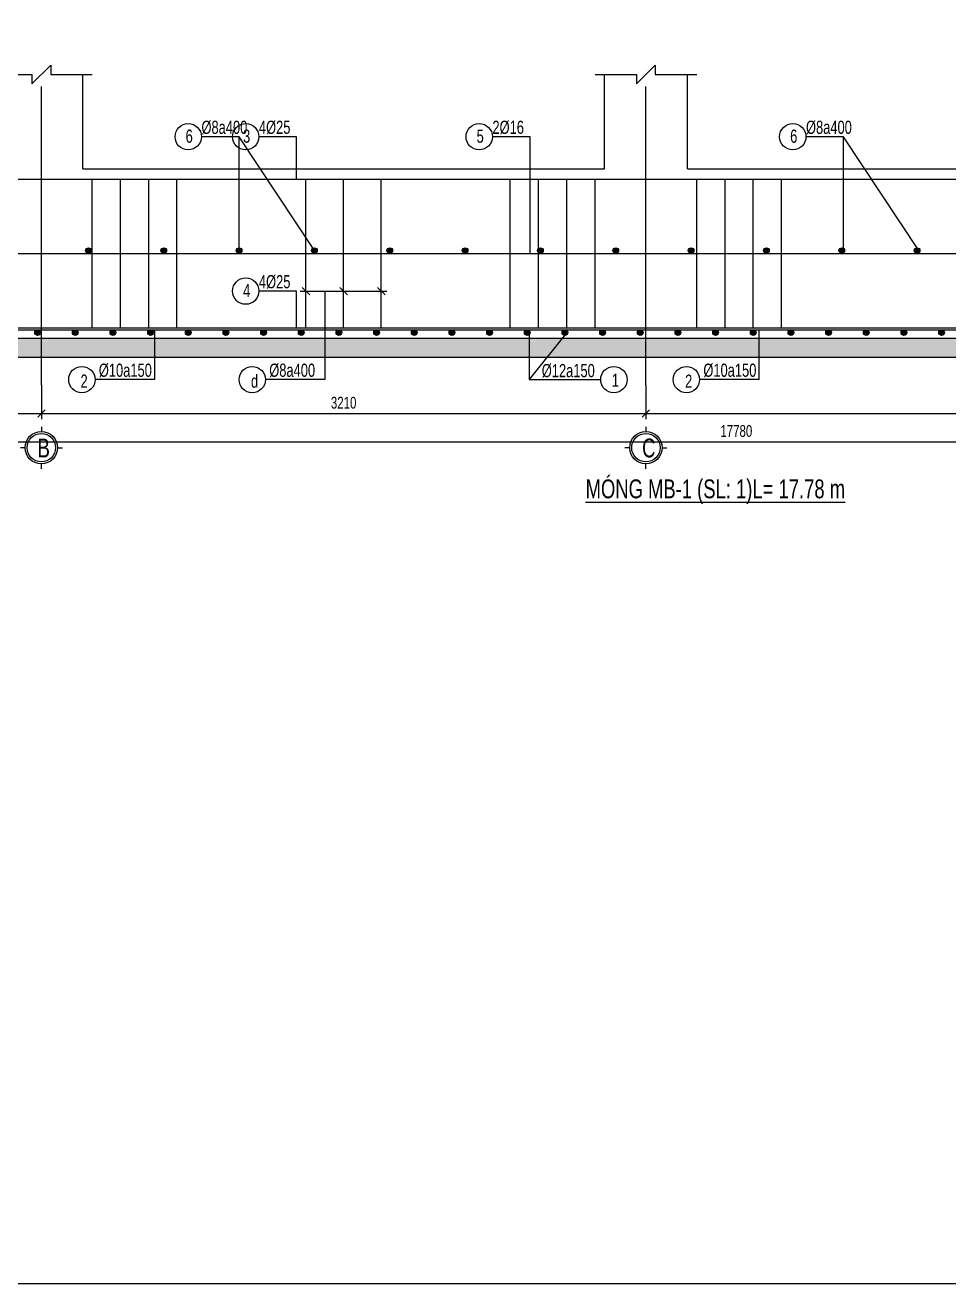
# Model space of a CAD drawing. Header units: inches. Extents: x 442278 to 842836, y -356313 to 59457.
# Drawn here: x 749604 to 754508, y -6372 to 312 of the extents above; entities that cross this region are included whole.
import ezdxf

# ---------------------------------------------------------------- set-up
doc = ezdxf.new("R2010")
doc.units = ezdxf.units.IN
doc.header["$LTSCALE"] = 250
doc.header["$MEASUREMENT"] = 0
doc.linetypes.add('HIDDEN', pattern=[9.525, 6.35, -3.175])
for name, color, linetype in [('LA.BT', 7, 'Continuous'), ('LA.DIM', 251, 'Continuous'), ('LA.DUT', 251, 'HIDDEN'), ('LA.KHAC', 252, 'Continuous'), ('LA.TC', 3, 'Continuous'), ('LA.TD', 30, 'Continuous'), ('LA.TEXT', 60, 'Continuous'), ('XDIT-MANH', 252, 'Continuous')]:
    doc.layers.add(name, color=color, linetype=linetype)
doc.styles.add('S.STEXT', font='arial.ttf', dxfattribs={"width": 0.7})
doc.styles.get("Standard").update_dxf_attribs({"font": 'arial.ttf'})
doc.dimstyles.new('S.DIM25', dxfattribs={"dimtxt": 62.5, "dimasz": 40, "dimexe": 30, "dimexo": 0, "dimgap": 25, "dimtad": 1, "dimdec": 0, "dimzin": 13, "dimdsep": 46, "dimtxsty": 'S.STEXT', "dimblk": 'ARCHTICK', "dimcen": 0, "dimdle": 25, "dimclrd": 251, "dimclre": 251, "dimclrt": 60, "dimadec": 0, "dimazin": 0, "dimtfac": 1, "dimtdec": 0, "dimtix": 1, "dimtmove": 2, "dimatfit": 3, "dimfxl": 1, "dimtolj": 1, "dimtzin": 13, "dimarcsym": 0})
doc.dimstyles.get("Standard").update_dxf_attribs({"dimtxt": 0.18, "dimasz": 0.18, "dimexe": 0.18, "dimexo": 0.0625, "dimgap": 0.09, "dimtad": 0, "dimtih": 1, "dimtoh": 1, "dimdec": 0, "dimzin": 0, "dimdsep": 46, "dimtxsty": 'Standard', "dimcen": 0.09, "dimadec": 8, "dimazin": 0, "dimtfac": 1, "dimtdec": 0, "dimtofl": 0, "dimtmove": 0, "dimatfit": 3, "dimfxl": 1, "dimtolj": 1, "dimtzin": 0, "dimarcsym": 0})
pattern_1 = [(50, (-524983.5074, -464989.659), (7.172601826, -0.62752135), [0.75, -8.25]), (355, (-524983.5074, -464989.659), (-1.387513336, 7.521921337), [0.6, -6.6]), (100.45144446, (-524982.91, -464989.711), (5.785088467, 6.89439991), [0.63740192, -7.01142112]), (46.1842, (-524983.507, -464987.659), (10.672413307, -1.65519281), [1.125, -12.375]), (96.6356355, (-524982.618, -464987.797), (9.34661946, 9.74118601), [0.95610342, -10.5171376]), (351.184164, (-524983.507, -464987.659), (9.34661945, 9.741186), [0.9, -9.90000001]), (21, (-524982.5074, -464988.159), (5.96907052, -4.026188907), [0.75, -8.25]), (326, (-524982.5074, -464988.159), (2.43315332, 7.25150045), [0.6, -6.6]), (71.45144474, (-524982.01, -464988.494), (8.402223767, 3.225311528), [0.6374019, -7.01142112]), (37.5, (-524983.5074, -464989.6588), (0.121598553, 3.3289385383), [0, -6.52, 0, -6.7, 0, -6.625]), (7.5, (-524983.5074, -464989.6588), (2.630695374, 3.944117119), [0, -3.82, 0, -6.37, 0, -2.525]), (327.5, (-524985.7374, -464989.6588), (5.3382243617, -0.2255487173), [0, -2.5, 0, -7.8, 0, -10.35]), (317.5, (-524986.7374, -464989.6588), (5.831861693, 1.001049823), [0, -3.25, 0, -5.18, 0, -7.35])]

# ---------------------------------------------------------------- blocks, each defined once
blk = doc.blocks.new('_ArchTick')
at = {"color": 0, "linetype": 'ByBlock', "const_width": 0.15}
blk.add_lwpolyline([(-0.5, -0.5), (0.5, 0.5)], dxfattribs=at)
blk = doc.blocks.new('*D1187')
at = {"layer": 'DEFPOINTS', "color": 0, "transparency": 16777216}
for p in [(744489.5, -1600.7), (762269.5, -1600.7), (762269.5, -1900.7)]:
    blk.add_point(p, dxfattribs=at)
at = {"layer": 'LA.DIM', "color": 251, "lineweight": -2, "transparency": 16777216}
for p, q in [((744489.5, -1600.7), (744489.5, -1930.7)), ((762269.5, -1600.7), (762269.5, -1930.7)), ((744464.5, -1900.7), (762294.5, -1900.7))]:
    blk.add_line(p, q, dxfattribs=at)
at = {"layer": 'LA.DIM', "color": 251, "lineweight": -2, "transparency": 16777216, "xscale": 40, "yscale": 40, "zscale": 40, "rotation": 180}
blk.add_blockref('_ArchTick', (744489.5, -1900.7), dxfattribs=at)
at = {"layer": 'LA.DIM', "color": 251, "lineweight": -2, "transparency": 16777216, "xscale": 40, "yscale": 40, "zscale": 40}
blk.add_blockref('_ArchTick', (762269.5, -1900.7), dxfattribs=at)
at = {"layer": 'LA.DIM', "color": 60, "transparency": 16777216, "insert": (753379.5, -1843.7), "char_height": 62.5, "attachment_point": 5, "style": 'S.STEXT'}
blk.add_mtext('\\A1;17780', dxfattribs=at)
blk = doc.blocks.new('*D1167')
at = {"layer": 'DEFPOINTS', "color": 0, "transparency": 16777216}
for p in [(744489.5, -1600.7), (749689.5, -1600.7), (749689.5, -1750.7)]:
    blk.add_point(p, dxfattribs=at)
at = {"layer": 'LA.DIM', "color": 251, "lineweight": -2, "transparency": 16777216}
for p, q in [((744489.5, -1600.7), (744489.5, -1780.7)), ((749689.5, -1600.7), (749689.5, -1780.7)), ((744464.5, -1750.7), (749714.5, -1750.7))]:
    blk.add_line(p, q, dxfattribs=at)
at = {"layer": 'LA.DIM', "color": 251, "lineweight": -2, "transparency": 16777216, "xscale": 40, "yscale": 40, "zscale": 40, "rotation": 180}
blk.add_blockref('_ArchTick', (744489.5, -1750.7), dxfattribs=at)
at = {"layer": 'LA.DIM', "color": 251, "lineweight": -2, "transparency": 16777216, "xscale": 40, "yscale": 40, "zscale": 40}
blk.add_blockref('_ArchTick', (749689.5, -1750.7), dxfattribs=at)
at = {"layer": 'LA.DIM', "color": 60, "transparency": 16777216, "insert": (747089.5, -1693.7), "char_height": 62.5, "attachment_point": 5, "style": 'S.STEXT'}
blk.add_mtext('\\A1;5200', dxfattribs=at)
blk = doc.blocks.new('*D1168')
at = {"layer": 'DEFPOINTS', "color": 0, "transparency": 16777216}
for p in [(744489.5, -1600.7), (762269.5, -1600.7), (762269.5, -1900.7)]:
    blk.add_point(p, dxfattribs=at)
at = {"layer": 'LA.DIM', "color": 251, "lineweight": -2, "transparency": 16777216}
for p, q in [((744489.5, -1600.7), (744489.5, -1930.7)), ((762269.5, -1600.7), (762269.5, -1930.7)), ((744464.5, -1900.7), (762294.5, -1900.7))]:
    blk.add_line(p, q, dxfattribs=at)
at = {"layer": 'LA.DIM', "color": 251, "lineweight": -2, "transparency": 16777216, "xscale": 40, "yscale": 40, "zscale": 40, "rotation": 180}
blk.add_blockref('_ArchTick', (744489.5, -1900.7), dxfattribs=at)
at = {"layer": 'LA.DIM', "color": 251, "lineweight": -2, "transparency": 16777216, "xscale": 40, "yscale": 40, "zscale": 40}
blk.add_blockref('_ArchTick', (762269.5, -1900.7), dxfattribs=at)
at = {"layer": 'LA.DIM', "color": 60, "transparency": 16777216, "insert": (753379.5, -1843.7), "char_height": 62.5, "attachment_point": 5, "style": 'S.STEXT'}
blk.add_mtext('\\A1;17780', dxfattribs=at)
blk = doc.blocks.new('*D1190')
at = {"layer": 'DEFPOINTS', "color": 0, "transparency": 16777216}
for p in [(749689.5, -1600.7), (752899.5, -1600.7), (752899.5, -1750.7)]:
    blk.add_point(p, dxfattribs=at)
at = {"layer": 'LA.DIM', "color": 251, "lineweight": -2, "transparency": 16777216}
for p, q in [((749689.5, -1600.7), (749689.5, -1780.7)), ((752899.5, -1600.7), (752899.5, -1780.7)), ((749664.5, -1750.7), (752924.5, -1750.7))]:
    blk.add_line(p, q, dxfattribs=at)
at = {"layer": 'LA.DIM', "color": 251, "lineweight": -2, "transparency": 16777216, "xscale": 40, "yscale": 40, "zscale": 40, "rotation": 180}
blk.add_blockref('_ArchTick', (749689.5, -1750.7), dxfattribs=at)
at = {"layer": 'LA.DIM', "color": 251, "lineweight": -2, "transparency": 16777216, "xscale": 40, "yscale": 40, "zscale": 40}
blk.add_blockref('_ArchTick', (752899.5, -1750.7), dxfattribs=at)
at = {"layer": 'LA.DIM', "color": 60, "transparency": 16777216, "insert": (751294.5, -1693.7), "char_height": 62.5, "attachment_point": 5, "style": 'S.STEXT'}
blk.add_mtext('\\A1;3210', dxfattribs=at)
blk = doc.blocks.new('*D1191')
at = {"layer": 'DEFPOINTS', "color": 0, "transparency": 16777216}
for p in [(744489.5, -1600.7), (762269.5, -1600.7), (762269.5, -1900.7)]:
    blk.add_point(p, dxfattribs=at)
at = {"layer": 'LA.DIM', "color": 251, "lineweight": -2, "transparency": 16777216}
for p, q in [((744489.5, -1600.7), (744489.5, -1930.7)), ((762269.5, -1600.7), (762269.5, -1930.7)), ((744464.5, -1900.7), (762294.5, -1900.7))]:
    blk.add_line(p, q, dxfattribs=at)
at = {"layer": 'LA.DIM', "color": 251, "lineweight": -2, "transparency": 16777216, "xscale": 40, "yscale": 40, "zscale": 40, "rotation": 180}
blk.add_blockref('_ArchTick', (744489.5, -1900.7), dxfattribs=at)
at = {"layer": 'LA.DIM', "color": 251, "lineweight": -2, "transparency": 16777216, "xscale": 40, "yscale": 40, "zscale": 40}
blk.add_blockref('_ArchTick', (762269.5, -1900.7), dxfattribs=at)
at = {"layer": 'LA.DIM', "color": 60, "transparency": 16777216, "insert": (753379.5, -1843.7), "char_height": 62.5, "attachment_point": 5, "style": 'S.STEXT'}
blk.add_mtext('\\A1;17780', dxfattribs=at)
blk = doc.blocks.new('*D1188')
at = {"layer": 'DEFPOINTS', "color": 0, "transparency": 16777216}
for p in [(752899.5, -1600.7), (758059.5, -1600.7), (758059.5, -1750.7)]:
    blk.add_point(p, dxfattribs=at)
at = {"layer": 'LA.DIM', "color": 251, "lineweight": -2, "transparency": 16777216}
for p, q in [((752899.5, -1600.7), (752899.5, -1780.7)), ((758059.5, -1600.7), (758059.5, -1780.7)), ((752874.5, -1750.7), (758084.5, -1750.7))]:
    blk.add_line(p, q, dxfattribs=at)
at = {"layer": 'LA.DIM', "color": 251, "lineweight": -2, "transparency": 16777216, "xscale": 40, "yscale": 40, "zscale": 40, "rotation": 180}
blk.add_blockref('_ArchTick', (752899.5, -1750.7), dxfattribs=at)
at = {"layer": 'LA.DIM', "color": 251, "lineweight": -2, "transparency": 16777216, "xscale": 40, "yscale": 40, "zscale": 40}
blk.add_blockref('_ArchTick', (758059.5, -1750.7), dxfattribs=at)
at = {"layer": 'LA.DIM', "color": 60, "transparency": 16777216, "insert": (755479.5, -1693.7), "char_height": 62.5, "attachment_point": 5, "style": 'S.STEXT'}
blk.add_mtext('\\A1;5160', dxfattribs=at)
blk = doc.blocks.new('*D1189')
at = {"layer": 'DEFPOINTS', "color": 0, "transparency": 16777216}
for p in [(744489.5, -1600.7), (762269.5, -1600.7), (762269.5, -1900.7)]:
    blk.add_point(p, dxfattribs=at)
at = {"layer": 'LA.DIM', "color": 251, "lineweight": -2, "transparency": 16777216}
for p, q in [((744489.5, -1600.7), (744489.5, -1930.7)), ((762269.5, -1600.7), (762269.5, -1930.7)), ((744464.5, -1900.7), (762294.5, -1900.7))]:
    blk.add_line(p, q, dxfattribs=at)
at = {"layer": 'LA.DIM', "color": 251, "lineweight": -2, "transparency": 16777216, "xscale": 40, "yscale": 40, "zscale": 40, "rotation": 180}
blk.add_blockref('_ArchTick', (744489.5, -1900.7), dxfattribs=at)
at = {"layer": 'LA.DIM', "color": 251, "lineweight": -2, "transparency": 16777216, "xscale": 40, "yscale": 40, "zscale": 40}
blk.add_blockref('_ArchTick', (762269.5, -1900.7), dxfattribs=at)
at = {"layer": 'LA.DIM', "color": 60, "transparency": 16777216, "insert": (753379.5, -1843.7), "char_height": 62.5, "attachment_point": 5, "style": 'S.STEXT'}
blk.add_mtext('\\A1;17780', dxfattribs=at)
blk = doc.blocks.new('*D1200')
at = {"layer": 'DEFPOINTS', "color": 0, "transparency": 16777216}
for p in [(744489.5, -1600.7), (762269.5, -1600.7), (762269.5, -1900.7)]:
    blk.add_point(p, dxfattribs=at)
at = {"layer": 'LA.DIM', "color": 251, "lineweight": -2, "transparency": 16777216}
for p, q in [((744489.5, -1600.7), (744489.5, -1930.7)), ((762269.5, -1600.7), (762269.5, -1930.7)), ((744464.5, -1900.7), (762294.5, -1900.7))]:
    blk.add_line(p, q, dxfattribs=at)
at = {"layer": 'LA.DIM', "color": 251, "lineweight": -2, "transparency": 16777216, "xscale": 40, "yscale": 40, "zscale": 40, "rotation": 180}
blk.add_blockref('_ArchTick', (744489.5, -1900.7), dxfattribs=at)
at = {"layer": 'LA.DIM', "color": 251, "lineweight": -2, "transparency": 16777216, "xscale": 40, "yscale": 40, "zscale": 40}
blk.add_blockref('_ArchTick', (762269.5, -1900.7), dxfattribs=at)
at = {"layer": 'LA.DIM', "color": 60, "transparency": 16777216, "insert": (753379.5, -1843.7), "char_height": 62.5, "attachment_point": 5, "style": 'S.STEXT'}
blk.add_mtext('\\A1;17780', dxfattribs=at)

msp = doc.modelspace()

# ---------------------------------------------------------------- hatches: boundary and pattern name
at = {"layer": 'LA.DIM'}
h = msp.add_hatch(dxfattribs=at)
h.set_pattern_fill('AR-CONC', color=256, style=0)
h.set_pattern_definition(pattern_1)
h.paths.add_polyline_path([(743689.49, -1350.66), (763069.49, -1350.66), (763069.49, -1450.66), (743689.49, -1450.66)], flags=16)
h = msp.add_hatch(dxfattribs=at)
h.set_pattern_fill('AR-CONC', color=256, style=0)
h.set_pattern_definition(pattern_1)
h.paths.add_polyline_path([(743689.49, -1350.66), (763069.49, -1350.66), (763069.49, -1450.66), (743689.49, -1450.66)], flags=16)
h = msp.add_hatch(dxfattribs=at)
h.set_pattern_fill('AR-CONC', color=256, style=0)
h.set_pattern_definition(pattern_1)
h.paths.add_polyline_path([(743689.49, -1350.66), (763069.49, -1350.66), (763069.49, -1450.66), (743689.49, -1450.66)], flags=16)
h = msp.add_hatch(dxfattribs=at)
h.set_pattern_fill('AR-CONC', color=256, style=0)
h.set_pattern_definition(pattern_1)
h.paths.add_polyline_path([(743689.49, -1350.66), (763069.49, -1350.66), (763069.49, -1450.66), (743689.49, -1450.66)], flags=16)
h = msp.add_hatch(dxfattribs=at)
h.set_pattern_fill('AR-CONC', color=256, style=0)
h.set_pattern_definition(pattern_1)
h.paths.add_polyline_path([(743689.49, -1350.66), (763069.49, -1350.66), (763069.49, -1450.66), (743689.49, -1450.66)], flags=16)
at = {"layer": 'LA.KHAC'}
h = msp.add_hatch(color=256, dxfattribs=at)
edge = h.paths.add_edge_path(flags=16)
edge.add_arc((749939.49, -885.66), 15, 0, 360)
h = msp.add_hatch(color=256, dxfattribs=at)
edge = h.paths.add_edge_path(flags=16)
edge.add_arc((750339.49, -885.66), 15, 0, 360)
h = msp.add_hatch(color=256, dxfattribs=at)
edge = h.paths.add_edge_path(flags=16)
edge.add_arc((750739.49, -885.66), 15, 0, 360)
h = msp.add_hatch(color=256, dxfattribs=at)
edge = h.paths.add_edge_path(flags=16)
edge.add_arc((751139.49, -885.66), 15, 0, 360)
h = msp.add_hatch(color=256, dxfattribs=at)
edge = h.paths.add_edge_path(flags=16)
edge.add_arc((751539.49, -885.66), 15, 0, 360)
h = msp.add_hatch(color=256, dxfattribs=at)
edge = h.paths.add_edge_path(flags=16)
edge.add_arc((751939.49, -885.66), 15, 0, 360)
h = msp.add_hatch(color=256, dxfattribs=at)
edge = h.paths.add_edge_path(flags=16)
edge.add_arc((752339.49, -885.66), 15, 0, 360)
h = msp.add_hatch(color=256, dxfattribs=at)
edge = h.paths.add_edge_path(flags=16)
edge.add_arc((752739.49, -885.66), 15, 0, 360)
h = msp.add_hatch(color=256, dxfattribs=at)
edge = h.paths.add_edge_path(flags=16)
edge.add_arc((753139.49, -885.66), 15, 0, 360)
h = msp.add_hatch(color=256, dxfattribs=at)
edge = h.paths.add_edge_path(flags=16)
edge.add_arc((753539.49, -885.66), 15, 0, 360)
h = msp.add_hatch(color=256, dxfattribs=at)
edge = h.paths.add_edge_path(flags=16)
edge.add_arc((753939.49, -885.66), 15, 0, 360)
h = msp.add_hatch(color=256, dxfattribs=at)
edge = h.paths.add_edge_path(flags=16)
edge.add_arc((754339.49, -885.66), 15, 0, 360)
h = msp.add_hatch(color=256, dxfattribs=at)
edge = h.paths.add_edge_path(flags=16)
edge.add_arc((749669.49, -1320.66), 15, 0, 360)
h = msp.add_hatch(color=256, dxfattribs=at)
edge = h.paths.add_edge_path(flags=16)
edge.add_arc((749669.49, -1320.66), 15, 0, 360)
h = msp.add_hatch(color=256, dxfattribs=at)
edge = h.paths.add_edge_path(flags=16)
edge.add_arc((749669.49, -1320.66), 15, 0, 360)
h = msp.add_hatch(color=256, dxfattribs=at)
edge = h.paths.add_edge_path(flags=16)
edge.add_arc((749669.49, -1320.66), 15, 0, 360)
h = msp.add_hatch(color=256, dxfattribs=at)
edge = h.paths.add_edge_path(flags=16)
edge.add_arc((749669.49, -1320.66), 15, 0, 360)
h = msp.add_hatch(color=256, dxfattribs=at)
edge = h.paths.add_edge_path(flags=16)
edge.add_arc((749869.49, -1320.66), 15, 0, 360)
h = msp.add_hatch(color=256, dxfattribs=at)
edge = h.paths.add_edge_path(flags=16)
edge.add_arc((749869.49, -1320.66), 15, 0, 360)
h = msp.add_hatch(color=256, dxfattribs=at)
edge = h.paths.add_edge_path(flags=16)
edge.add_arc((749869.49, -1320.66), 15, 0, 360)
h = msp.add_hatch(color=256, dxfattribs=at)
edge = h.paths.add_edge_path(flags=16)
edge.add_arc((749869.49, -1320.66), 15, 0, 360)
h = msp.add_hatch(color=256, dxfattribs=at)
edge = h.paths.add_edge_path(flags=16)
edge.add_arc((749869.49, -1320.66), 15, 0, 360)
h = msp.add_hatch(color=256, dxfattribs=at)
edge = h.paths.add_edge_path(flags=16)
edge.add_arc((750069.49, -1320.66), 15, 0, 360)
h = msp.add_hatch(color=256, dxfattribs=at)
edge = h.paths.add_edge_path(flags=16)
edge.add_arc((750069.49, -1320.66), 15, 0, 360)
h = msp.add_hatch(color=256, dxfattribs=at)
edge = h.paths.add_edge_path(flags=16)
edge.add_arc((750069.49, -1320.66), 15, 0, 360)
h = msp.add_hatch(color=256, dxfattribs=at)
edge = h.paths.add_edge_path(flags=16)
edge.add_arc((750069.49, -1320.66), 15, 0, 360)
h = msp.add_hatch(color=256, dxfattribs=at)
edge = h.paths.add_edge_path(flags=16)
edge.add_arc((750069.49, -1320.66), 15, 0, 360)
h = msp.add_hatch(color=256, dxfattribs=at)
edge = h.paths.add_edge_path(flags=16)
edge.add_arc((750269.49, -1320.66), 15, 0, 360)
h = msp.add_hatch(color=256, dxfattribs=at)
edge = h.paths.add_edge_path(flags=16)
edge.add_arc((750269.49, -1320.66), 15, 0, 360)
h = msp.add_hatch(color=256, dxfattribs=at)
edge = h.paths.add_edge_path(flags=16)
edge.add_arc((750269.49, -1320.66), 15, 0, 360)
h = msp.add_hatch(color=256, dxfattribs=at)
edge = h.paths.add_edge_path(flags=16)
edge.add_arc((750269.49, -1320.66), 15, 0, 360)
h = msp.add_hatch(color=256, dxfattribs=at)
edge = h.paths.add_edge_path(flags=16)
edge.add_arc((750269.49, -1320.66), 15, 0, 360)
h = msp.add_hatch(color=256, dxfattribs=at)
edge = h.paths.add_edge_path(flags=16)
edge.add_arc((750469.49, -1320.66), 15, 0, 360)
h = msp.add_hatch(color=256, dxfattribs=at)
edge = h.paths.add_edge_path(flags=16)
edge.add_arc((750469.49, -1320.66), 15, 0, 360)
h = msp.add_hatch(color=256, dxfattribs=at)
edge = h.paths.add_edge_path(flags=16)
edge.add_arc((750469.49, -1320.66), 15, 0, 360)
h = msp.add_hatch(color=256, dxfattribs=at)
edge = h.paths.add_edge_path(flags=16)
edge.add_arc((750469.49, -1320.66), 15, 0, 360)
h = msp.add_hatch(color=256, dxfattribs=at)
edge = h.paths.add_edge_path(flags=16)
edge.add_arc((750469.49, -1320.66), 15, 0, 360)
h = msp.add_hatch(color=256, dxfattribs=at)
edge = h.paths.add_edge_path(flags=16)
edge.add_arc((750669.49, -1320.66), 15, 0, 360)
h = msp.add_hatch(color=256, dxfattribs=at)
edge = h.paths.add_edge_path(flags=16)
edge.add_arc((750669.49, -1320.66), 15, 0, 360)
h = msp.add_hatch(color=256, dxfattribs=at)
edge = h.paths.add_edge_path(flags=16)
edge.add_arc((750669.49, -1320.66), 15, 0, 360)
h = msp.add_hatch(color=256, dxfattribs=at)
edge = h.paths.add_edge_path(flags=16)
edge.add_arc((750669.49, -1320.66), 15, 0, 360)
h = msp.add_hatch(color=256, dxfattribs=at)
edge = h.paths.add_edge_path(flags=16)
edge.add_arc((750669.49, -1320.66), 15, 0, 360)
h = msp.add_hatch(color=256, dxfattribs=at)
edge = h.paths.add_edge_path(flags=16)
edge.add_arc((750869.49, -1320.66), 15, 0, 360)
h = msp.add_hatch(color=256, dxfattribs=at)
edge = h.paths.add_edge_path(flags=16)
edge.add_arc((750869.49, -1320.66), 15, 0, 360)
h = msp.add_hatch(color=256, dxfattribs=at)
edge = h.paths.add_edge_path(flags=16)
edge.add_arc((750869.49, -1320.66), 15, 0, 360)
h = msp.add_hatch(color=256, dxfattribs=at)
edge = h.paths.add_edge_path(flags=16)
edge.add_arc((750869.49, -1320.66), 15, 0, 360)
h = msp.add_hatch(color=256, dxfattribs=at)
edge = h.paths.add_edge_path(flags=16)
edge.add_arc((750869.49, -1320.66), 15, 0, 360)
h = msp.add_hatch(color=256, dxfattribs=at)
edge = h.paths.add_edge_path(flags=16)
edge.add_arc((751069.49, -1320.66), 15, 0, 360)
h = msp.add_hatch(color=256, dxfattribs=at)
edge = h.paths.add_edge_path(flags=16)
edge.add_arc((751069.49, -1320.66), 15, 0, 360)
h = msp.add_hatch(color=256, dxfattribs=at)
edge = h.paths.add_edge_path(flags=16)
edge.add_arc((751069.49, -1320.66), 15, 0, 360)
h = msp.add_hatch(color=256, dxfattribs=at)
edge = h.paths.add_edge_path(flags=16)
edge.add_arc((751069.49, -1320.66), 15, 0, 360)
h = msp.add_hatch(color=256, dxfattribs=at)
edge = h.paths.add_edge_path(flags=16)
edge.add_arc((751069.49, -1320.66), 15, 0, 360)
h = msp.add_hatch(color=256, dxfattribs=at)
edge = h.paths.add_edge_path(flags=16)
edge.add_arc((751269.49, -1320.66), 15, 0, 360)
h = msp.add_hatch(color=256, dxfattribs=at)
edge = h.paths.add_edge_path(flags=16)
edge.add_arc((751269.49, -1320.66), 15, 0, 360)
h = msp.add_hatch(color=256, dxfattribs=at)
edge = h.paths.add_edge_path(flags=16)
edge.add_arc((751269.49, -1320.66), 15, 0, 360)
h = msp.add_hatch(color=256, dxfattribs=at)
edge = h.paths.add_edge_path(flags=16)
edge.add_arc((751269.49, -1320.66), 15, 0, 360)
h = msp.add_hatch(color=256, dxfattribs=at)
edge = h.paths.add_edge_path(flags=16)
edge.add_arc((751269.49, -1320.66), 15, 0, 360)
h = msp.add_hatch(color=256, dxfattribs=at)
edge = h.paths.add_edge_path(flags=16)
edge.add_arc((751469.49, -1320.66), 15, 0, 360)
h = msp.add_hatch(color=256, dxfattribs=at)
edge = h.paths.add_edge_path(flags=16)
edge.add_arc((751469.49, -1320.66), 15, 0, 360)
h = msp.add_hatch(color=256, dxfattribs=at)
edge = h.paths.add_edge_path(flags=16)
edge.add_arc((751469.49, -1320.66), 15, 0, 360)
h = msp.add_hatch(color=256, dxfattribs=at)
edge = h.paths.add_edge_path(flags=16)
edge.add_arc((751469.49, -1320.66), 15, 0, 360)
h = msp.add_hatch(color=256, dxfattribs=at)
edge = h.paths.add_edge_path(flags=16)
edge.add_arc((751469.49, -1320.66), 15, 0, 360)
h = msp.add_hatch(color=256, dxfattribs=at)
edge = h.paths.add_edge_path(flags=16)
edge.add_arc((751669.49, -1320.66), 15, 0, 360)
h = msp.add_hatch(color=256, dxfattribs=at)
edge = h.paths.add_edge_path(flags=16)
edge.add_arc((751669.49, -1320.66), 15, 0, 360)
h = msp.add_hatch(color=256, dxfattribs=at)
edge = h.paths.add_edge_path(flags=16)
edge.add_arc((751669.49, -1320.66), 15, 0, 360)
h = msp.add_hatch(color=256, dxfattribs=at)
edge = h.paths.add_edge_path(flags=16)
edge.add_arc((751669.49, -1320.66), 15, 0, 360)
h = msp.add_hatch(color=256, dxfattribs=at)
edge = h.paths.add_edge_path(flags=16)
edge.add_arc((751669.49, -1320.66), 15, 0, 360)
h = msp.add_hatch(color=256, dxfattribs=at)
edge = h.paths.add_edge_path(flags=16)
edge.add_arc((751869.49, -1320.66), 15, 0, 360)
h = msp.add_hatch(color=256, dxfattribs=at)
edge = h.paths.add_edge_path(flags=16)
edge.add_arc((751869.49, -1320.66), 15, 0, 360)
h = msp.add_hatch(color=256, dxfattribs=at)
edge = h.paths.add_edge_path(flags=16)
edge.add_arc((751869.49, -1320.66), 15, 0, 360)
h = msp.add_hatch(color=256, dxfattribs=at)
edge = h.paths.add_edge_path(flags=16)
edge.add_arc((751869.49, -1320.66), 15, 0, 360)
h = msp.add_hatch(color=256, dxfattribs=at)
edge = h.paths.add_edge_path(flags=16)
edge.add_arc((751869.49, -1320.66), 15, 0, 360)
h = msp.add_hatch(color=256, dxfattribs=at)
edge = h.paths.add_edge_path(flags=16)
edge.add_arc((752069.49, -1320.66), 15, 0, 360)
h = msp.add_hatch(color=256, dxfattribs=at)
edge = h.paths.add_edge_path(flags=16)
edge.add_arc((752069.49, -1320.66), 15, 0, 360)
h = msp.add_hatch(color=256, dxfattribs=at)
edge = h.paths.add_edge_path(flags=16)
edge.add_arc((752069.49, -1320.66), 15, 0, 360)
h = msp.add_hatch(color=256, dxfattribs=at)
edge = h.paths.add_edge_path(flags=16)
edge.add_arc((752069.49, -1320.66), 15, 0, 360)
h = msp.add_hatch(color=256, dxfattribs=at)
edge = h.paths.add_edge_path(flags=16)
edge.add_arc((752069.49, -1320.66), 15, 0, 360)
h = msp.add_hatch(color=256, dxfattribs=at)
edge = h.paths.add_edge_path(flags=16)
edge.add_arc((752269.49, -1320.66), 15, 0, 360)
h = msp.add_hatch(color=256, dxfattribs=at)
edge = h.paths.add_edge_path(flags=16)
edge.add_arc((752269.49, -1320.66), 15, 0, 360)
h = msp.add_hatch(color=256, dxfattribs=at)
edge = h.paths.add_edge_path(flags=16)
edge.add_arc((752269.49, -1320.66), 15, 0, 360)
h = msp.add_hatch(color=256, dxfattribs=at)
edge = h.paths.add_edge_path(flags=16)
edge.add_arc((752269.49, -1320.66), 15, 0, 360)
h = msp.add_hatch(color=256, dxfattribs=at)
edge = h.paths.add_edge_path(flags=16)
edge.add_arc((752269.49, -1320.66), 15, 0, 360)
h = msp.add_hatch(color=256, dxfattribs=at)
edge = h.paths.add_edge_path(flags=16)
edge.add_arc((752469.49, -1320.66), 15, 0, 360)
h = msp.add_hatch(color=256, dxfattribs=at)
edge = h.paths.add_edge_path(flags=16)
edge.add_arc((752469.49, -1320.66), 15, 0, 360)
h = msp.add_hatch(color=256, dxfattribs=at)
edge = h.paths.add_edge_path(flags=16)
edge.add_arc((752469.49, -1320.66), 15, 0, 360)
h = msp.add_hatch(color=256, dxfattribs=at)
edge = h.paths.add_edge_path(flags=16)
edge.add_arc((752469.49, -1320.66), 15, 0, 360)
h = msp.add_hatch(color=256, dxfattribs=at)
edge = h.paths.add_edge_path(flags=16)
edge.add_arc((752469.49, -1320.66), 15, 0, 360)
h = msp.add_hatch(color=256, dxfattribs=at)
edge = h.paths.add_edge_path(flags=16)
edge.add_arc((752669.49, -1320.66), 15, 0, 360)
h = msp.add_hatch(color=256, dxfattribs=at)
edge = h.paths.add_edge_path(flags=16)
edge.add_arc((752669.49, -1320.66), 15, 0, 360)
h = msp.add_hatch(color=256, dxfattribs=at)
edge = h.paths.add_edge_path(flags=16)
edge.add_arc((752669.49, -1320.66), 15, 0, 360)
h = msp.add_hatch(color=256, dxfattribs=at)
edge = h.paths.add_edge_path(flags=16)
edge.add_arc((752669.49, -1320.66), 15, 0, 360)
h = msp.add_hatch(color=256, dxfattribs=at)
edge = h.paths.add_edge_path(flags=16)
edge.add_arc((752669.49, -1320.66), 15, 0, 360)
h = msp.add_hatch(color=256, dxfattribs=at)
edge = h.paths.add_edge_path(flags=16)
edge.add_arc((752869.49, -1320.66), 15, 0, 360)
h = msp.add_hatch(color=256, dxfattribs=at)
edge = h.paths.add_edge_path(flags=16)
edge.add_arc((752869.49, -1320.66), 15, 0, 360)
h = msp.add_hatch(color=256, dxfattribs=at)
edge = h.paths.add_edge_path(flags=16)
edge.add_arc((752869.49, -1320.66), 15, 0, 360)
h = msp.add_hatch(color=256, dxfattribs=at)
edge = h.paths.add_edge_path(flags=16)
edge.add_arc((752869.49, -1320.66), 15, 0, 360)
h = msp.add_hatch(color=256, dxfattribs=at)
edge = h.paths.add_edge_path(flags=16)
edge.add_arc((752869.49, -1320.66), 15, 0, 360)
h = msp.add_hatch(color=256, dxfattribs=at)
edge = h.paths.add_edge_path(flags=16)
edge.add_arc((753069.49, -1320.66), 15, 0, 360)
h = msp.add_hatch(color=256, dxfattribs=at)
edge = h.paths.add_edge_path(flags=16)
edge.add_arc((753069.49, -1320.66), 15, 0, 360)
h = msp.add_hatch(color=256, dxfattribs=at)
edge = h.paths.add_edge_path(flags=16)
edge.add_arc((753069.49, -1320.66), 15, 0, 360)
h = msp.add_hatch(color=256, dxfattribs=at)
edge = h.paths.add_edge_path(flags=16)
edge.add_arc((753069.49, -1320.66), 15, 0, 360)
h = msp.add_hatch(color=256, dxfattribs=at)
edge = h.paths.add_edge_path(flags=16)
edge.add_arc((753069.49, -1320.66), 15, 0, 360)
h = msp.add_hatch(color=256, dxfattribs=at)
edge = h.paths.add_edge_path(flags=16)
edge.add_arc((753269.49, -1320.66), 15, 0, 360)
h = msp.add_hatch(color=256, dxfattribs=at)
edge = h.paths.add_edge_path(flags=16)
edge.add_arc((753269.49, -1320.66), 15, 0, 360)
h = msp.add_hatch(color=256, dxfattribs=at)
edge = h.paths.add_edge_path(flags=16)
edge.add_arc((753269.49, -1320.66), 15, 0, 360)
h = msp.add_hatch(color=256, dxfattribs=at)
edge = h.paths.add_edge_path(flags=16)
edge.add_arc((753269.49, -1320.66), 15, 0, 360)
h = msp.add_hatch(color=256, dxfattribs=at)
edge = h.paths.add_edge_path(flags=16)
edge.add_arc((753269.49, -1320.66), 15, 0, 360)
h = msp.add_hatch(color=256, dxfattribs=at)
edge = h.paths.add_edge_path(flags=16)
edge.add_arc((753469.49, -1320.66), 15, 0, 360)
h = msp.add_hatch(color=256, dxfattribs=at)
edge = h.paths.add_edge_path(flags=16)
edge.add_arc((753469.49, -1320.66), 15, 0, 360)
h = msp.add_hatch(color=256, dxfattribs=at)
edge = h.paths.add_edge_path(flags=16)
edge.add_arc((753469.49, -1320.66), 15, 0, 360)
h = msp.add_hatch(color=256, dxfattribs=at)
edge = h.paths.add_edge_path(flags=16)
edge.add_arc((753469.49, -1320.66), 15, 0, 360)
h = msp.add_hatch(color=256, dxfattribs=at)
edge = h.paths.add_edge_path(flags=16)
edge.add_arc((753469.49, -1320.66), 15, 0, 360)
h = msp.add_hatch(color=256, dxfattribs=at)
edge = h.paths.add_edge_path(flags=16)
edge.add_arc((753669.49, -1320.66), 15, 0, 360)
h = msp.add_hatch(color=256, dxfattribs=at)
edge = h.paths.add_edge_path(flags=16)
edge.add_arc((753669.49, -1320.66), 15, 0, 360)
h = msp.add_hatch(color=256, dxfattribs=at)
edge = h.paths.add_edge_path(flags=16)
edge.add_arc((753669.49, -1320.66), 15, 0, 360)
h = msp.add_hatch(color=256, dxfattribs=at)
edge = h.paths.add_edge_path(flags=16)
edge.add_arc((753669.49, -1320.66), 15, 0, 360)
h = msp.add_hatch(color=256, dxfattribs=at)
edge = h.paths.add_edge_path(flags=16)
edge.add_arc((753669.49, -1320.66), 15, 0, 360)
h = msp.add_hatch(color=256, dxfattribs=at)
edge = h.paths.add_edge_path(flags=16)
edge.add_arc((753869.49, -1320.66), 15, 0, 360)
h = msp.add_hatch(color=256, dxfattribs=at)
edge = h.paths.add_edge_path(flags=16)
edge.add_arc((753869.49, -1320.66), 15, 0, 360)
h = msp.add_hatch(color=256, dxfattribs=at)
edge = h.paths.add_edge_path(flags=16)
edge.add_arc((753869.49, -1320.66), 15, 0, 360)
h = msp.add_hatch(color=256, dxfattribs=at)
edge = h.paths.add_edge_path(flags=16)
edge.add_arc((753869.49, -1320.66), 15, 0, 360)
h = msp.add_hatch(color=256, dxfattribs=at)
edge = h.paths.add_edge_path(flags=16)
edge.add_arc((753869.49, -1320.66), 15, 0, 360)
h = msp.add_hatch(color=256, dxfattribs=at)
edge = h.paths.add_edge_path(flags=16)
edge.add_arc((754069.49, -1320.66), 15, 0, 360)
h = msp.add_hatch(color=256, dxfattribs=at)
edge = h.paths.add_edge_path(flags=16)
edge.add_arc((754069.49, -1320.66), 15, 0, 360)
h = msp.add_hatch(color=256, dxfattribs=at)
edge = h.paths.add_edge_path(flags=16)
edge.add_arc((754069.49, -1320.66), 15, 0, 360)
h = msp.add_hatch(color=256, dxfattribs=at)
edge = h.paths.add_edge_path(flags=16)
edge.add_arc((754069.49, -1320.66), 15, 0, 360)
h = msp.add_hatch(color=256, dxfattribs=at)
edge = h.paths.add_edge_path(flags=16)
edge.add_arc((754069.49, -1320.66), 15, 0, 360)
h = msp.add_hatch(color=256, dxfattribs=at)
edge = h.paths.add_edge_path(flags=16)
edge.add_arc((754269.49, -1320.66), 15, 0, 360)
h = msp.add_hatch(color=256, dxfattribs=at)
edge = h.paths.add_edge_path(flags=16)
edge.add_arc((754269.49, -1320.66), 15, 0, 360)
h = msp.add_hatch(color=256, dxfattribs=at)
edge = h.paths.add_edge_path(flags=16)
edge.add_arc((754269.49, -1320.66), 15, 0, 360)
h = msp.add_hatch(color=256, dxfattribs=at)
edge = h.paths.add_edge_path(flags=16)
edge.add_arc((754269.49, -1320.66), 15, 0, 360)
h = msp.add_hatch(color=256, dxfattribs=at)
edge = h.paths.add_edge_path(flags=16)
edge.add_arc((754269.49, -1320.66), 15, 0, 360)
h = msp.add_hatch(color=256, dxfattribs=at)
edge = h.paths.add_edge_path(flags=16)
edge.add_arc((754469.49, -1320.66), 15, 0, 360)
h = msp.add_hatch(color=256, dxfattribs=at)
edge = h.paths.add_edge_path(flags=16)
edge.add_arc((754469.49, -1320.66), 15, 0, 360)
h = msp.add_hatch(color=256, dxfattribs=at)
edge = h.paths.add_edge_path(flags=16)
edge.add_arc((754469.49, -1320.66), 15, 0, 360)
h = msp.add_hatch(color=256, dxfattribs=at)
edge = h.paths.add_edge_path(flags=16)
edge.add_arc((754469.49, -1320.66), 15, 0, 360)
h = msp.add_hatch(color=256, dxfattribs=at)
edge = h.paths.add_edge_path(flags=16)
edge.add_arc((754469.49, -1320.66), 15, 0, 360)

# ---------------------------------------------------------------- linework, layer by layer
at = {"layer": 'LA.BT'}
for p, q in [((749909.49, -450.66), (749909.49, 49.34)), ((752679.49, -450.66), (752679.49, 49.34)), ((753119.49, -450.66), (753119.49, 49.34)), ((749909.49, -450.66), (752679.49, -450.66)), ((753119.49, -450.66), (757839.49, -450.66)), ((743789.49, -1350.66), (762969.49, -1350.66)), ((743789.49, -1350.66), (762969.49, -1350.66)), ((743789.49, -1350.66), (762969.49, -1350.66)), ((743789.49, -1350.66), (762969.49, -1350.66)), ((743789.49, -1350.66), (762969.49, -1350.66))]:
    msp.add_line(p, q, dxfattribs=at)
at = {"layer": 'LA.BT', "linetype": 'Continuous'}
for centre in [(749689.49, -1932.07), (752899.49, -1932.07)]:
    msp.add_circle(centre, 75.6, dxfattribs=at)
at = {"layer": 'LA.DIM'}
for p, q in [((751064.49, -1100.66), (751524.49, -1100.66)), ((751074.49, -1080.66), (751114.49, -1120.66)), ((751274.49, -1080.66), (751314.49, -1120.66)), ((751474.49, -1080.66), (751514.49, -1120.66))]:
    msp.add_line(p, q, dxfattribs=at)
at = {"layer": 'LA.DUT'}
for p, q in [((749689.49, -1600.66), (749689.49, 199.34)), ((752899.49, -1600.66), (752899.49, 199.34))]:
    msp.add_line(p, q, dxfattribs=at)
at = {"layer": 'LA.KHAC', "linetype": 'Continuous'}
for p, q in [((749689.49, -1820.66), (749689.49, -1846.1)), ((752899.49, -1820.66), (752899.49, -1846.1)), ((749603.52, -1932.07), (749578.08, -1932.07)), ((749775.46, -1932.07), (749800.91, -1932.07)), ((752813.52, -1932.07), (752788.08, -1932.07)), ((752985.46, -1932.07), (753010.91, -1932.07)), ((749689.49, -2043.49), (749689.49, -2018.05)), ((752899.49, -2043.49), (752899.49, -2018.05))]:
    msp.add_line(p, q, dxfattribs=at)
at = {"layer": 'LA.KHAC'}
for points in [[(749419.49, 49.34), (749639.49, 49.34), (749639.49, -0.66), (749739.49, 99.34), (749739.49, 49.34), (749959.49, 49.34)], [(752629.49, 49.34), (752849.49, 49.34), (752849.49, -0.66), (752949.49, 99.34), (752949.49, 49.34), (753169.49, 49.34)], [(743789.49, -1350.66), (743689.49, -1350.66), (743689.49, -1450.66), (763069.49, -1450.66), (763069.49, -1350.66), (762969.49, -1350.66)], [(743789.49, -1350.66), (743689.49, -1350.66), (743689.49, -1450.66), (763069.49, -1450.66), (763069.49, -1350.66), (762969.49, -1350.66)], [(743789.49, -1350.66), (743689.49, -1350.66), (743689.49, -1450.66), (763069.49, -1450.66), (763069.49, -1350.66), (762969.49, -1350.66)], [(743789.49, -1350.66), (743689.49, -1350.66), (743689.49, -1450.66), (763069.49, -1450.66), (763069.49, -1350.66), (762969.49, -1350.66)], [(743789.49, -1350.66), (743689.49, -1350.66), (743689.49, -1450.66), (763069.49, -1450.66), (763069.49, -1350.66), (762969.49, -1350.66)]]:
    msp.add_lwpolyline(points, dxfattribs=at)
for centre in [(750469.49, -280.66), (750774.49, -280.66), (752014.49, -280.66), (753679.49, -280.66), (750774.49, -1100.66), (749904.49, -1570.66), (750809.49, -1570.66), (752729.49, -1570.66), (753114.49, -1570.66)]:
    msp.add_circle(centre, 70, dxfattribs=at)
at = {"layer": 'LA.KHAC', "linetype": 'Continuous'}
for centre in [(749689.49, -1932.07), (752899.49, -1932.07)]:
    msp.add_circle(centre, 85.97, dxfattribs=at)
at = {"layer": 'LA.TC'}
msp.add_line((744324.49, -900.66), (762434.49, -900.66), dxfattribs=at)
msp.add_lwpolyline([(744324.49, -1295.66), (744324.49, -575.66, -0.4142112), (744394.49, -505.66), (762364.49, -505.66, -0.4142112), (762434.49, -575.66), (762434.49, -1295.66)], format="xyb", dxfattribs=at)
for points in [[(744364.49, -1265.66), (744324.49, -1295.66), (762434.49, -1295.66), (762394.49, -1265.66)], [(743859.49, -1275.66), (743819.49, -1305.66), (762939.49, -1305.66), (762899.49, -1275.66)]]:
    msp.add_lwpolyline(points, dxfattribs=at)
for centre in [(749939.49, -885.66), (750339.49, -885.66), (750739.49, -885.66), (751139.49, -885.66), (751539.49, -885.66), (751939.49, -885.66), (752339.49, -885.66), (752739.49, -885.66), (753139.49, -885.66), (753539.49, -885.66), (753939.49, -885.66), (754339.49, -885.66), (749669.49, -1320.66), (749669.49, -1320.66), (749669.49, -1320.66), (749669.49, -1320.66), (749669.49, -1320.66), (749869.49, -1320.66), (749869.49, -1320.66), (749869.49, -1320.66), (749869.49, -1320.66), (749869.49, -1320.66), (750069.49, -1320.66), (750069.49, -1320.66), (750069.49, -1320.66), (750069.49, -1320.66), (750069.49, -1320.66), (750269.49, -1320.66), (750269.49, -1320.66), (750269.49, -1320.66), (750269.49, -1320.66), (750269.49, -1320.66), (750469.49, -1320.66), (750469.49, -1320.66), (750469.49, -1320.66), (750469.49, -1320.66), (750469.49, -1320.66), (750669.49, -1320.66), (750669.49, -1320.66), (750669.49, -1320.66), (750669.49, -1320.66), (750669.49, -1320.66), (750869.49, -1320.66), (750869.49, -1320.66), (750869.49, -1320.66), (750869.49, -1320.66), (750869.49, -1320.66), (751069.49, -1320.66), (751069.49, -1320.66), (751069.49, -1320.66), (751069.49, -1320.66), (751069.49, -1320.66), (751269.49, -1320.66), (751269.49, -1320.66), (751269.49, -1320.66), (751269.49, -1320.66), (751269.49, -1320.66), (751469.49, -1320.66), (751469.49, -1320.66), (751469.49, -1320.66), (751469.49, -1320.66), (751469.49, -1320.66), (751669.49, -1320.66), (751669.49, -1320.66), (751669.49, -1320.66), (751669.49, -1320.66), (751669.49, -1320.66), (751869.49, -1320.66), (751869.49, -1320.66), (751869.49, -1320.66), (751869.49, -1320.66), (751869.49, -1320.66), (752069.49, -1320.66), (752069.49, -1320.66), (752069.49, -1320.66), (752069.49, -1320.66), (752069.49, -1320.66), (752269.49, -1320.66), (752269.49, -1320.66), (752269.49, -1320.66), (752269.49, -1320.66), (752269.49, -1320.66), (752469.49, -1320.66), (752469.49, -1320.66), (752469.49, -1320.66), (752469.49, -1320.66), (752469.49, -1320.66), (752669.49, -1320.66), (752669.49, -1320.66), (752669.49, -1320.66), (752669.49, -1320.66), (752669.49, -1320.66), (752869.49, -1320.66), (752869.49, -1320.66), (752869.49, -1320.66), (752869.49, -1320.66), (752869.49, -1320.66), (753069.49, -1320.66), (753069.49, -1320.66), (753069.49, -1320.66), (753069.49, -1320.66), (753069.49, -1320.66), (753269.49, -1320.66), (753269.49, -1320.66), (753269.49, -1320.66), (753269.49, -1320.66), (753269.49, -1320.66), (753469.49, -1320.66), (753469.49, -1320.66), (753469.49, -1320.66), (753469.49, -1320.66), (753469.49, -1320.66), (753669.49, -1320.66), (753669.49, -1320.66), (753669.49, -1320.66), (753669.49, -1320.66), (753669.49, -1320.66), (753869.49, -1320.66), (753869.49, -1320.66), (753869.49, -1320.66), (753869.49, -1320.66), (753869.49, -1320.66), (754069.49, -1320.66), (754069.49, -1320.66), (754069.49, -1320.66), (754069.49, -1320.66), (754069.49, -1320.66), (754269.49, -1320.66), (754269.49, -1320.66), (754269.49, -1320.66), (754269.49, -1320.66), (754269.49, -1320.66), (754469.49, -1320.66), (754469.49, -1320.66), (754469.49, -1320.66), (754469.49, -1320.66), (754469.49, -1320.66)]:
    msp.add_circle(centre, 15, dxfattribs=at)
at = {"layer": 'LA.TD'}
for p, q in [((749959.49, -1295.66), (749959.49, -505.66)), ((750109.49, -1295.66), (750109.49, -505.66)), ((750259.49, -1295.66), (750259.49, -505.66)), ((750409.49, -1295.66), (750409.49, -505.66)), ((751094.49, -1295.66), (751094.49, -505.66)), ((751294.49, -1295.66), (751294.49, -505.66)), ((751494.49, -1295.66), (751494.49, -505.66)), ((752179.49, -1295.66), (752179.49, -505.66)), ((752329.49, -1295.66), (752329.49, -505.66)), ((752479.49, -1295.66), (752479.49, -505.66)), ((752629.49, -1295.66), (752629.49, -505.66)), ((753169.49, -1295.66), (753169.49, -505.66)), ((753319.49, -1295.66), (753319.49, -505.66)), ((753469.49, -1295.66), (753469.49, -505.66)), ((753619.49, -1295.66), (753619.49, -505.66))]:
    msp.add_line(p, q, dxfattribs=at)
at = {"layer": 'XDIT-MANH'}
msp.add_lwpolyline([(738532.78, 16527.31), (770436.77, 16527.31), (770436.77, -6372.17), (738532.78, -6372.17)], close=True, dxfattribs=at)

# ---------------------------------------------------------------- texts
at = {"layer": 'LA.TEXT', "style": 'S.STEXT', "width": 0.7}
for s, height, p in [('%%c8a400', 70, (750539.49, -265.66)), ('4%%c25', 70, (750844.49, -265.66)), ('2%%c16', 70, (752084.49, -265.66)), ('%%c8a400', 70, (753749.49, -265.66)), ('6', 70, (750455.49, -312.66)), ('3', 70, (750760.49, -312.66)), ('5', 70, (752000.49, -312.66)), ('6', 70, (753665.49, -312.66)), ('4', 70, (750760.49, -1132.66)), ('4%%c25', 70, (750844.49, -1085.66)), ('%%c10a150', 70, (749994.49, -1555.66)), ('%%c8a400', 70, (750899.49, -1555.66)), ('%%c12a150', 70, (752346.49, -1557.66)), ('%%c10a150', 70, (753204.49, -1555.66)), ('2', 70, (749897.49, -1613.66)), ('d', 70, (750802.49, -1613.66)), ('1', 70, (752718.49, -1608.66)), ('2', 70, (753107.49, -1613.66)), ('B', 100, (749669.49, -1983.66)), ('C', 100, (752879.49, -1983.66)), ('%%uMÓNG MB-1 (SL: 1)L= 17.78 m', 100, (752579.49, -2200.66))]:
    msp.add_text(s, height=height, dxfattribs=at).set_placement(p)

# ---------------------------------------------------------------- dimensions: what is measured, and where the dimension line sits
at = {"layer": 'LA.DIM'}
for base, p1, p2, picture, middle in [((762269.49, -1900.66), (744489.49, -1600.66), (762269.49, -1600.66), '*D1187', (753379.49, -1843.75)), ((749689.49, -1750.66), (744489.49, -1600.66), (749689.49, -1600.66), '*D1167', (747089.49, -1693.75)), ((762269.49, -1900.66), (744489.49, -1600.66), (762269.49, -1600.66), '*D1168', (753379.49, -1843.75)), ((762269.49, -1900.66), (744489.49, -1600.66), (762269.49, -1600.66), '*D1191', (753379.49, -1843.75)), ((762269.49, -1900.66), (744489.49, -1600.66), (762269.49, -1600.66), '*D1189', (753379.49, -1843.75)), ((762269.49, -1900.66), (744489.49, -1600.66), (762269.49, -1600.66), '*D1200', (753379.49, -1843.75)), ((752899.49, -1750.66), (749689.49, -1600.66), (752899.49, -1600.66), '*D1190', (751294.49, -1693.73)), ((758059.49, -1750.66), (752899.49, -1600.66), (758059.49, -1600.66), '*D1188', (755479.49, -1693.75))]:
    dim = msp.add_linear_dim(base=base, p1=p1, p2=p2, dimstyle='S.DIM25', dxfattribs=at)
    dim.commit()
    dim.dimension.update_dxf_attribs({"geometry": picture, "text_midpoint": middle})

# ---------------------------------------------------------------- leaders
for points in [[(750739.49, -885.66), (750739.49, -280.66), (750539.49, -280.66)], [(751139.49, -885.66), (750739.49, -280.66), (750539.49, -280.66)], [(751044.49, -505.66), (751044.49, -280.66), (750844.49, -280.66)], [(752284.49, -900.66), (752284.49, -280.66), (752084.49, -280.66)], [(753949.49, -885.66), (753949.49, -280.66), (753749.49, -280.66)], [(754349.49, -885.66), (753949.49, -280.66), (753749.49, -280.66)], [(751044.49, -1295.66), (751044.49, -1100.66), (750844.49, -1100.66)], [(751194.49, -1100.66), (751194.49, -1570.66), (750879.49, -1570.66)], [(750289.49, -1305.66), (750289.49, -1570.66), (749974.49, -1570.66)], [(752279.49, -1320.66), (752279.49, -1570.66), (752659.49, -1570.66)], [(752479.49, -1320.66), (752279.49, -1570.66), (752659.49, -1570.66)], [(753499.49, -1305.66), (753499.49, -1570.66), (753184.49, -1570.66)]]:
    msp.add_leader(points, dimstyle='Standard', dxfattribs=at)

doc.saveas('drawing.dxf')
